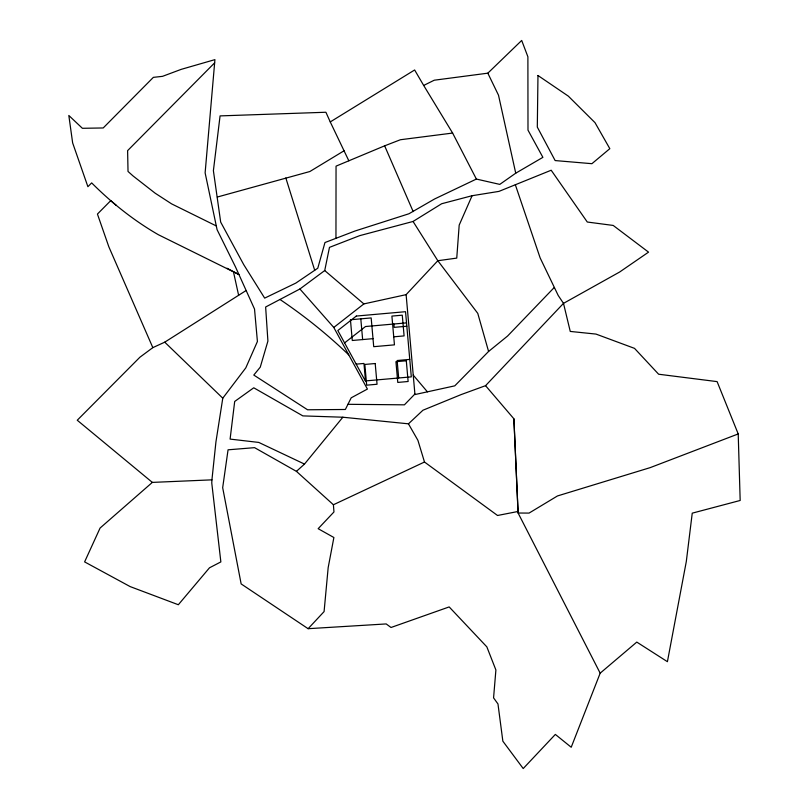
<?xml version="1.0" encoding="UTF-8"?>
<svg xmlns="http://www.w3.org/2000/svg" width="809" height="809" viewBox="0 0 809 809"><rect width="100%" height="100%" fill="white"/><g stroke="black" fill="none" stroke-linecap="round" stroke-linejoin="round"><path stroke-width="1.21" d="M335.957 238.321L336.048 166.138L384.639 145.832L400.425 139.735L452.615 133.06L476.38 179.062L499.78 184.391L515.737 173.187L542.89 157.34L527.994 130.148L527.893 56.782L521.694 40.45L487.827 73.174L434.241 80.212L423.673 85.441L414.633 69.978L330.254 121.926L348.831 160.789M211.928 479.848L211.766 483.034L220.857 561.911L209.48 567.807L178.334 604.738L130.158 586.596L84.611 561.891L100.083 528.044L152.345 482.397L211.928 479.848L215.932 441.926L222.778 398.19L245.805 367.862L257.414 341.499L254.522 309.048L235.449 266.828L217.085 229.685L205.122 172.863L214.921 59.633L181.196 69.362L162.528 76.339L153.356 77.361L103.208 127.964L82.387 128.297L68.826 115.475L72.648 142.92L87.898 186.697L91.67 182.895C111.632 202.877 133.889 220.624 158.392 234.731L238.918 274.534L227.026 268.234M299.906 288.995L333.783 327.453L367.417 389.068L351.207 397.806L345.362 409.485L307.572 409.779L253.793 375.063L260.265 367.155L267.91 341.085L265.635 307.005L299.906 288.995L324.722 270.55L329.475 247.362L359.651 235.662L413.055 221.464L441.674 203.737L472.092 195.717L498.961 191.389L551.182 170.234L587.294 222.03L613.202 225.438L648.545 252.145L619.643 272.016L563.499 303.365L485.562 385.671L461.11 394.6L422.955 410.224L408.454 423.825L342.854 417.222L302.849 415.887L253.753 387.794L234.691 401.466L230.1 439.095L258.789 442.432L304.497 464.083L342.854 417.222M515.333 184.745L540.129 257.869L558.22 295.487L563.499 303.365L570.254 331.427L596 334.087L634.519 348.366L658.627 374.223L717.108 381.615L738.212 433.937L740.174 500.468L692.241 513.159L686.305 561.527L667.415 661.691L636.784 642.093L600.177 673.169L571.215 747.253L555.348 734.42L523.211 768.55L502.854 741.186L497.97 703.951L493.571 697.874L495.897 669.994L486.846 646.866L449.177 606.922L391.02 627.491L386.196 623.931L308.118 628.694L241.143 583.916L222.677 487.696L228.057 449.814L254.572 447.66L296.428 471.354L333.409 504.755L333.955 511.966L318.159 528.692L333.884 537.51L328.171 567.635L324.085 611.594L308.118 628.694M472.092 195.717L459.188 225.104L456.751 258.101L437.821 260.72L406.118 294.648L363.868 303.911L333.783 327.453M554.246 287.488L507.597 336.018L488.585 351.46L454.789 385.842L414.956 394.559L406.118 294.648M414.906 394.013L404.419 404.834L347.951 404.308M214.658 62.819L127.61 150.636L128.024 171.457L133.06 175.958L155.186 193.22L171.67 203.908L216.306 225.944M296.428 471.354L304.497 464.083M344.583 342.895L365.496 326.523L406.533 322.892M246.108 290.532L164.743 342.167L152.83 347.637L139.917 357.214L77.249 420.235L152.345 482.397M476.38 179.062L434.564 198.994L408.949 213.758L354.888 231.05L324.965 242.538L317.785 268.204L295.851 283.079L264.674 298.127L243.721 264.624L220.685 222.111L213.394 170.699L220.068 115.899L325.906 112.249L330.254 121.926M344.27 150.656L309.847 171.528L217.328 197.032M333.409 504.755L424.492 462.02L497.535 515.485L518.023 511.48L513.897 418.809L485.562 385.671M738.212 433.937L650.153 467.642L557.482 495.947L529.056 513.088L518.104 513.027L518.023 511.48M406.826 326.239L394.185 327.352L393.892 324.015M373.01 338.658L352.279 340.488L350.439 319.757L371.169 317.927L373.718 346.687L394.448 344.856L391.9 316.086L402.265 315.176L404.096 335.907L393.74 336.817M356.182 364.141L363.959 363.453L365.506 380.928M409.758 359.398L397.128 360.521L398.675 377.995M279.975 299.472C304.417 315.935 327.473 334.481 348.75 354.868M116.263 205.365L110.722 200.652L97.434 214.061L108.851 246.836L152.83 347.637M324.722 270.55L363.868 303.911M164.743 342.167L222.778 398.19M413.237 375.113L427.415 391.839M413.055 221.464L437.821 260.72L477.775 313.376L488.585 351.46M423.673 85.441L452.615 133.06M408.454 423.825L417.909 440.329L424.492 462.02M600.177 673.169L518.104 513.027L513.897 418.809M487.827 73.174L498.506 95.209L515.737 173.187M384.639 145.832L413.177 211.584M285.82 177.95L314.691 270.246M233.407 271.571L238.625 295.285M360.804 318.837L362.644 339.568M537.975 75.51L537.307 127.094L555.136 160.566L591.915 163.691L609.824 148.674L595.009 122.655L568.322 96.129L537.975 75.51M356.324 316.056L337.828 330.527L365.355 380.938L411.306 376.873L405.542 311.698L356.324 316.056M375.204 363.524L364.839 364.444L366.679 385.175L377.045 384.255L375.204 363.524M406.3 360.774L395.935 361.694L397.775 382.424L408.13 381.504L406.3 360.774"/></g></svg>
